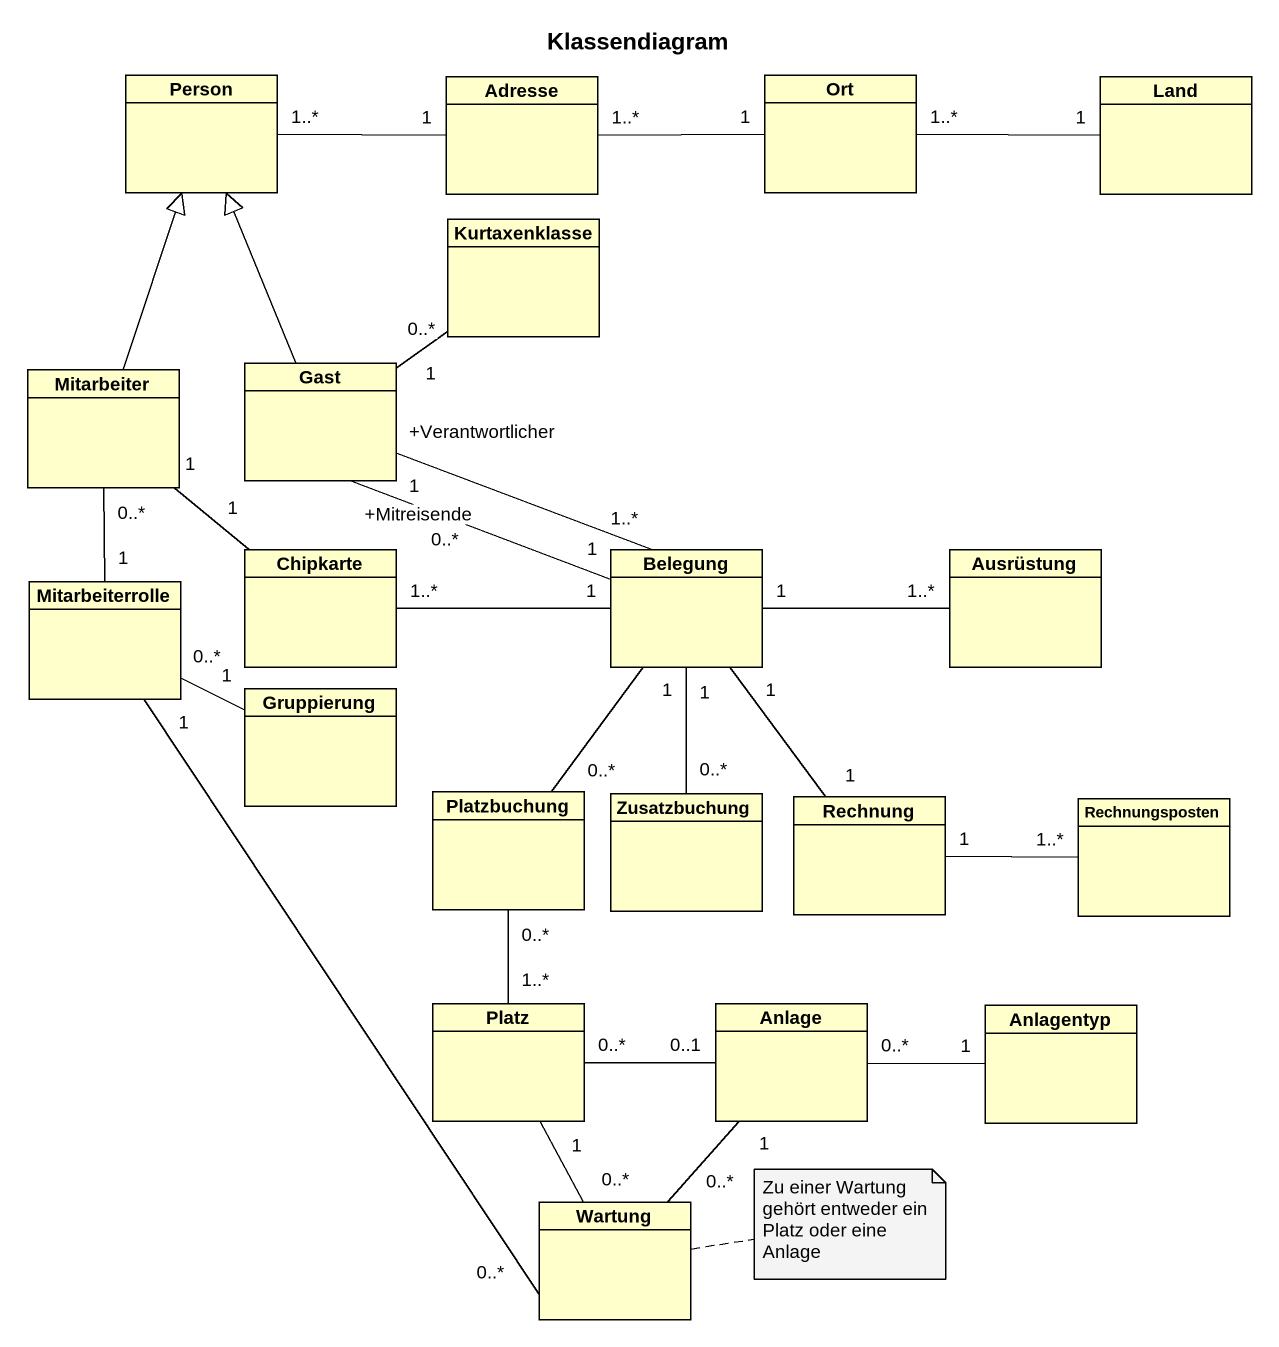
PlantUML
@startuml
title Klassendiagram
hide circle
hide empty members
class "Person" as Person_
class Adresse
class Ort
class Land
class Kurtaxenklasse
class Mitarbeiter
class Gast
class Chipkarte
class Belegung
class Ausrüstung
class Mitarbeiterrolle
class Gruppierung
class Platzbuchung
class Zusatzbuchung
class Rechnung
class Rechnungsposten
class Platz
class Anlage
class Anlagentyp
class Wartung
Person_ "1..*" -right- "1" Adresse
Adresse "1..*" -right- "1" Ort
Ort "1..*" -right- "1" Land
Mitarbeiter -up-|> Person_
Mitarbeiter "1" -- "1" Chipkarte
Mitarbeiter "0..*" -- "1" Mitarbeiterrolle
Gast -up-|> Person_
Gast "0..*" -up- "1" Kurtaxenklasse
Gast "+Verantwortlicher\n1" -right- "1..*" Belegung
Gast "+Mitreisende\n0..*" -right- "1" Belegung
Chipkarte "1..*" -right- "1" Belegung
Belegung "1" -- "0..*" Platzbuchung
Belegung "1" -- "0..*" Zusatzbuchung
Belegung "1" -- "1" Rechnung
Ausrüstung "1..*" -left- "1" Belegung
Mitarbeiterrolle "0..*" -right- "1" Gruppierung
Mitarbeiterrolle "1" -- "0..*" Wartung
Rechnung "1" -right- "1..*" Rechnungsposten
Platz "1..*" -up- "0..*" Platzbuchung
Platz "0..*" -right- "0..1" Anlage
Platz "1" -- "0..*" Wartung
Anlage "0..*" -right- "1" Anlagentyp
Anlage "1" -- "0..*" Wartung
note right of Wartung : Zu einer Wartung gehört entweder ein Platz oder eine Anlage
@enduml
